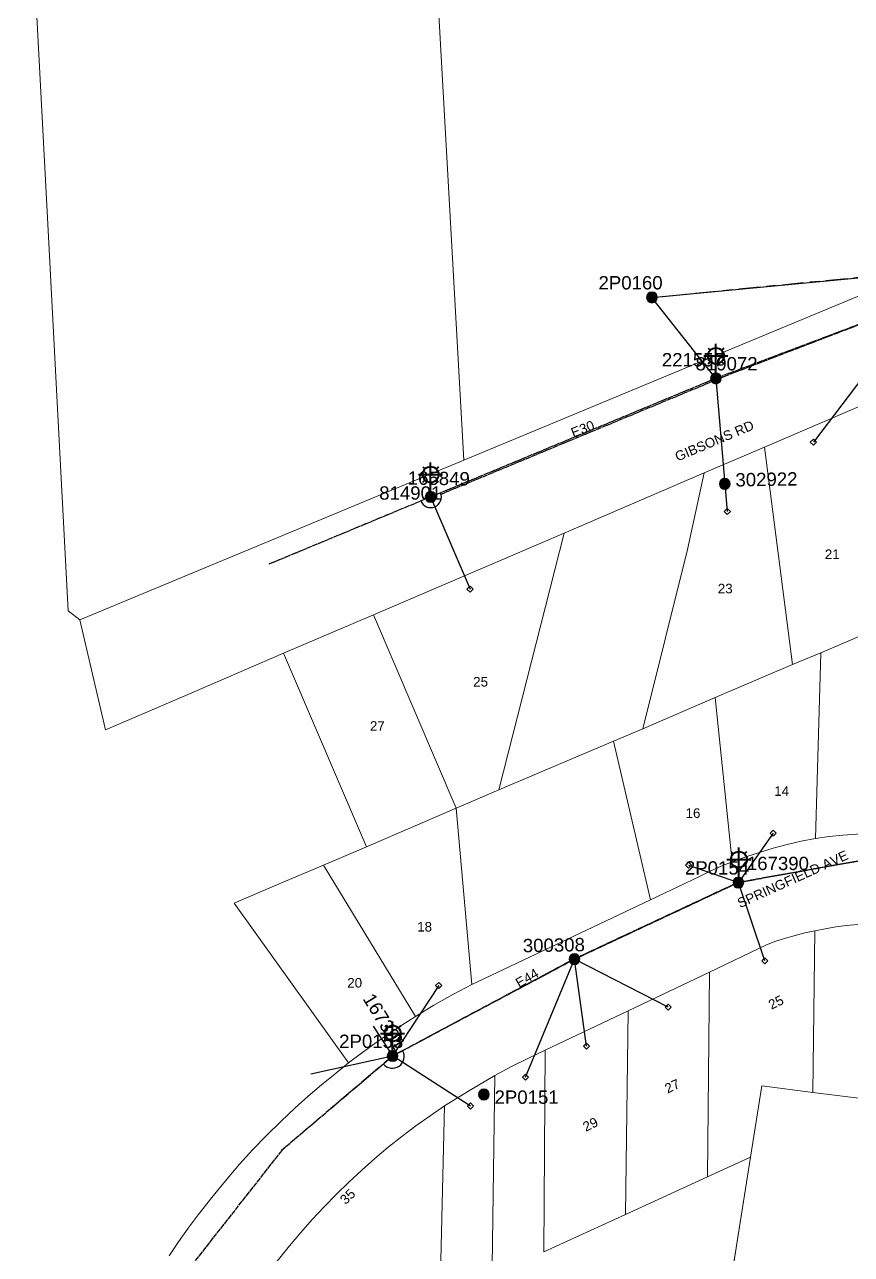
# Model space of a CAD drawing. Header units: metres. Extents: x 302407 to 305113, y 6184433 to 6187336.
# Drawn here: x 302520.9 to 302676.1, y 6186772.6 to 6187003.5 of the extents above; entities that cross this region are included whole.
import ezdxf
from ezdxf.enums import TextEntityAlignment as Align

# ---------------------------------------------------------------- set-up
doc = ezdxf.new("R2010")
doc.units = ezdxf.units.M
doc.linetypes.add('Cable Exist OH', pattern=[1, 1, 0])
doc.linetypes.add('Cable Exist UG', pattern=[8.2, 4, -1.2, 1.8, -1.2])
doc.layers.get('0').update_dxf_attribs({"color": 6})
for name, color, linetype, lineweight in [('Cadastre Buildings_SP_EXT', 7, 'Continuous', 5), ('Cadastre Land Parcels_SP_EXT', 7, 'Continuous', 5), ('Cadastre Roads_SP_EXT', 7, 'Continuous', 5)]:
    doc.layers.add(name, color=color, linetype=linetype, lineweight=lineweight)
for name, color, linetype in [('Equip_SP_SL_EXT', 7, 'Continuous'), ('Mains_HV_EXT', 7, 'Continuous'), ('Mains_LV_EXT', 7, 'Continuous'), ('Mains_SL_EXT', 7, 'Continuous'), ('Services_SP_EXT', 7, 'Continuous'), ('SupportsOH_SP_TR_HV_LV_SL_EXT', 7, 'Continuous'), ('Trench_SP_EXT', 7, 'Continuous')]:
    doc.layers.add(name, color=color, linetype=linetype)
doc.styles.add('iecARIAL', font='arial.ttf', dxfattribs={"height": 2})
doc.styles.add('POLE_LABEL', font='arial.ttf')
doc.styles.get("Standard").update_dxf_attribs({"font": 'arial.ttf'})

# ---------------------------------------------------------------- blocks, each defined once
blk = doc.blocks.new('SL_LANTERN_EXT')
at = {"lineweight": 40}
for p, q in [((-1.46, 5.68), (-1.06, 5.28)), ((0, 1.97), (0, 6.47)), ((1.46, 5.68), (1.06, 5.28)), ((-2.25, 4.22), (2.25, 4.22)), ((-1.46, 2.76), (-1.06, 3.16)), ((0, 0), (0, 2.72)), ((1.46, 2.76), (1.06, 3.16))]:
    blk.add_line(p, q, dxfattribs=at)
blk.add_circle((0, 4.22), 1.5, dxfattribs=at)
at = {"style": 'iecARIAL', "flags": 8}
blk.add_attdef('ASSET_NUM', (1.5, 1.5), '', height=2.5, dxfattribs=at)
for tag, p, height, flags in [('OPERATING_VOLTAGE', (0.98, -1.65), 0.2, 9), ('ORIENTATION', (0.98, -1.85), 0.2, 9), ('OWNED_BY', (0.98, -2.05), 0.2, 9), ('STATE', (0.98, -2.25), 0.2, 9), ('CONSTRUCTED_VOLTAGE', (0.98, -0.65), 0.2, 9), ('CONTROL_TYPE', (0.98, -0.85), 0.2, 9), ('LANTERN_PURPOSE', (0.98, -1.05), 0.2, 9), ('LANTERN_TYPE', (0.98, -1.25), 0.2, 9), ('NO_PHASES', (0.98, -1.45), 0.2, 9), ('USAGE', (0.98, -2.45), 0.2, 9), ('LNUMBER', (2.18, -3.25), 2.5, 8), ('CEXIST', (0.98, -2.65), 0.2, 9), ('CNEW', (0.98, -2.85), 0.2, 9), ('CNUMBER', (0.98, -3.05), 0.2, 9), ('CREMOVE', (0.98, -3.25), 0.2, 9), ('CREPLACE', (0.98, -3.45), 0.2, 9), ('LKINGHEIGHT', (0.98, -3.65), 0.2, 9), ('LBRACKET', (0.98, -3.85), 0.2, 9), ('LBRACKETVOCAB', (0.98, -4.05), 0.2, 9), ('LCATEGORY', (0.98, -4.25), 0.2, 9), ('LCHARGE1', (0.98, -4.45), 0.2, 9), ('LCHARGE1PERCENT', (0.98, -4.65), 0.2, 9), ('LCHARGE2', (0.98, -4.85), 0.2, 9), ('LCHARGE2PERCENT', (0.98, -5.05), 0.2, 9), ('LCHARGE3', (0.98, -5.25), 0.2, 9), ('LCHARGE3PERCENT', (0.98, -5.45), 0.2, 9), ('LEXIST', (0.98, -5.65), 0.2, 9), ('LLAMP', (0.98, -5.85), 0.2, 9), ('LLAMPVOCAB', (0.98, -6.05), 0.2, 9), ('LMAST', (0.98, -6.25), 0.2, 9), ('LMASTVOCAB', (0.98, -6.45), 0.2, 9), ('LNEW', (0.98, -6.65), 0.2, 9), ('LANTNUMBER', (0.98, -6.85), 0.2, 9), ('STREETNAME', (0.98, -9.25), 0.2, 9), ('LOUTREACH', (0.98, -7.25), 0.2, 9), ('LOUTREACHVOCAB', (0.98, -7.45), 0.2, 9), ('LRATECODE', (0.98, -7.65), 0.2, 9), ('LREMOVE', (0.98, -7.85), 0.2, 9), ('LREPLACE', (0.98, -8.05), 0.2, 9), ('LTYPE', (0.98, -8.25), 0.2, 9), ('LTYPEVOCAB', (0.98, -8.45), 0.2, 9), ('LEGEND', (0.98, -8.65), 0.2, 9), ('LOCATION', (0.98, -8.85), 0.2, 9), ('NOTES', (0.98, -9.05), 0.2, 9), ('SUBURB', (0.98, -9.45), 0.2, 1)]:
    blk.add_attdef(tag, p, '', height=height, dxfattribs=dict(flags=flags))
blk = doc.blocks.new('CCP_EXT')
at = {"flags": 9}
blk.add_attdef('NOTES', text='', height=0.2, dxfattribs=at).set_placement((0, -2), align=Align.MIDDLE_LEFT)
blk.add_wipeout([(0, 0.57), (0.57, 0), (0, -0.57), (-0.57, 0)])
blk.add_lwpolyline([(-0.57, 0), (0, 0.57), (0.57, 0), (0, -0.57), (-0.57, 0)])
at = {"flags": 1}
blk.add_attdef('Z', (0, 0), '', height=0.2, dxfattribs=at)
at = {"flags": 9}
for tag, p in [('CCP_TYPE', (0, 0)), ('CONSTRUCTED_VOLTAGE', (0, -0.2)), ('OPERATING_VOLTAGE', (0, -0.6)), ('ORIENTATION', (0, -0.8)), ('OWNED_BY', (0, -1)), ('STATE', (0, -1.8)), ('NO_PHASES', (0, -0.4)), ('USAGE', (0, -1.2)), ('LEGEND', (0, -1.4)), ('LIFE_SUPPORT', (0, -1.6))]:
    blk.add_attdef(tag, text='', height=0.2, dxfattribs=at).set_placement(p, align=Align.MIDDLE_LEFT)
blk = doc.blocks.new('POLE_EXT')
blk.add_hatch(color=256).paths.add_polyline_path([(-1, 0, 1), (1, 0, 1)])
blk.add_lwpolyline([(-1, 0, 1), (1, 0, 1)], format="xyb", close=True)
for tag, height, flags, p in [('pNumber', 2.5, 8, (-17.84, 2.07)), ('OWNED_BY', 0.2, 9, (1.35, -0.4)), ('SPECIAL_USE', 0.2, 9, (1.35, -0.8)), ('STATE', 0.2, 9, (1.35, -1)), ('cLV', 0.2, 9, (1.35, -1.4)), ('hDepth', 0.2, 9, (1.35, -1.6)), ('hDia', 0.2, 9, (1.35, -1.8)), ('cHV', 0.2, 9, (1.35, -2)), ('PARENT', 0.2, 9, (1.35, -0.6)), ('USAGE', 0.2, 9, (1.35, -1.2)), ('LBRACKET', 0.2, 9, (1.35, -2.2)), ('LExisting', 0.2, 9, (1.35, -2.4)), ('cLinedev', 0.2, 9, (1.35, -3.4)), ('pExisting', 0.2, 9, (1.35, -3.8)), ('pFooting', 0.2, 9, (1.35, -4.4)), ('pNew', 0.2, 9, (1.35, -4.6)), ('LANTNUMBER', 0.2, 9, (1.35, -2.6)), ('LOther', 0.2, 9, (1.35, -2.8)), ('LRemove', 0.2, 9, (1.35, -3)), ('LEGEND', 0.2, 9, (1.35, -3.2)), ('LOCATION', 0.2, 9, (1.35, -3.6)), ('PFNUMBER', 0.2, 9, (1.35, -4)), ('NEWPFNUMBER', 0.2, 9, (1.35, -4.2)), ('pRelocate', 0.2, 9, (1.35, -5)), ('pRemove', 0.2, 9, (1.35, -5.2)), ('pReplace', 0.2, 9, (1.35, -5.4)), ('pStay', 0.2, 9, (1.35, -5.6)), ('pType', 0.2, 9, (1.35, -5.8)), ('cspan', 0.2, 9, (1.35, -6)), ('STREETNAME', 0.2, 9, (1.35, -6.2)), ('SUBURB', 0.2, 9, (1.35, -6.4)), ('OPERATED_BY', 0.2, 9, (1.36, -7.01)), ('NOTES', 0.2, 9, (1.35, -6.6)), ('MAINTAINED_BY', 0.2, 9, (1.36, -6.81))]:
    blk.add_attdef(tag, text='', height=height, dxfattribs=dict(flags=flags)).set_placement(p, align=Align.MIDDLE_LEFT)
at = {"style": 'POLE_LABEL'}
for tag, height, flags, p in [('ASSET_NUM', 2.5, 8, (2, 2)), ('STRUCTURE_PLANT_NUMBER', 0.2, 9, (1.35, 0.03)), ('STREET_CODE', 0.2, 9, (1.35, -0.2))]:
    blk.add_attdef(tag, text='', height=height, dxfattribs=dict(at, flags=flags)).set_placement(p, align=Align.MIDDLE_LEFT)
at = {"flags": 1}
blk.add_attdef('Z', (1.35, -7.33), '', height=0.2, dxfattribs=at)

msp = doc.modelspace()

# ---------------------------------------------------------------- linework, layer by layer
at = {"layer": 'Cadastre Land Parcels_SP_EXT', "linetype": 'Continuous'}
for points in [[(302670.4, 6186885.57), (302682.79, 6186890.88), (302677.59, 6186931.79), (302659.84, 6186924.17), (302665.11, 6186883.36), (302670.4, 6186885.57)], [(302665.11, 6186883.36), (302659.84, 6186924.17), (302648.53, 6186919.33), (302645.35, 6186904.96), (302636.98, 6186871.28), (302650.54, 6186877.16), (302665.11, 6186883.36)], [(302636.98, 6186871.28), (302645.35, 6186904.96), (302648.53, 6186919.33), (302622.22, 6186908.02), (302609.97, 6186859.83), (302631.51, 6186868.98), (302636.98, 6186871.28)], [(302609.97, 6186859.83), (302622.22, 6186908.02), (302586.42, 6186892.68), (302601.95, 6186856.37), (302609.97, 6186859.83)], [(302601.95, 6186856.37), (302586.42, 6186892.68), (302569.57, 6186885.46), (302585.1, 6186849.16), (302601.95, 6186856.37)], [(302684.95, 6186851.72), (302686.08, 6186892.29), (302682.79, 6186890.88), (302670.4, 6186885.57), (302669.39, 6186850.71), (302671.94, 6186851.06), (302674.52, 6186851.33), (302677.1, 6186851.54), (302679.68, 6186851.69), (302682.26, 6186851.77), (302684.95, 6186851.72)], [(302669.39, 6186850.71), (302670.4, 6186885.57), (302665.11, 6186883.36), (302650.54, 6186877.16), (302653.75, 6186846.31), (302656.3, 6186847.24), (302658.87, 6186848.1), (302661.47, 6186848.87), (302664.09, 6186849.57), (302666.72, 6186850.19), (302669.39, 6186850.71)], [(302653.75, 6186846.31), (302650.54, 6186877.16), (302636.98, 6186871.28), (302631.51, 6186868.98), (302638.4, 6186839.21), (302647.61, 6186843.59), (302649.63, 6186844.57), (302651.68, 6186845.48), (302653.75, 6186846.31)], [(302638.4, 6186839.21), (302631.51, 6186868.98), (302609.97, 6186859.83), (302601.95, 6186856.37), (302604.9, 6186823.32), (302638.4, 6186839.21)], [(302604.9, 6186823.32), (302601.95, 6186856.37), (302585.1, 6186849.16), (302577.05, 6186845.69), (302594.32, 6186817.32), (302597.79, 6186819.41), (302601.32, 6186821.42), (302604.9, 6186823.32)], [(302594.32, 6186817.32), (302577.05, 6186845.69), (302568.32, 6186842), (302560.27, 6186838.57), (302581.77, 6186808.58), (302584.21, 6186810.43), (302586.68, 6186812.24), (302589.19, 6186813.99), (302591.73, 6186815.68), (302594.32, 6186817.32)], [(302687.53, 6186834.55), (302681.32, 6186834.66), (302679.29, 6186834.64), (302677.27, 6186834.54), (302675.25, 6186834.36), (302673.24, 6186834.1), (302671.24, 6186833.77), (302669.27, 6186833.38), (302668.91, 6186803.06), (302687.18, 6186800.77), (302687.53, 6186834.55)], [(302668.91, 6186803.06), (302669.27, 6186833.38), (302667.4, 6186832.97), (302665.57, 6186832.51), (302663.76, 6186832), (302661.96, 6186831.41), (302660.19, 6186830.77), (302649.49, 6186825.64), (302649.11, 6186787.19), (302657.2, 6186790.9), (302659.3, 6186804.26), (302668.91, 6186803.06)], [(302649.11, 6186787.19), (302649.49, 6186825.64), (302634.22, 6186818.34), (302633.73, 6186780.13), (302649.11, 6186787.19)], [(302633.73, 6186780.13), (302634.22, 6186818.34), (302618.69, 6186810.95), (302618.43, 6186773.12), (302633.73, 6186780.13)], [(302633.73, 6186780.13), (302618.43, 6186773.12), (302618.69, 6186810.95), (302615.54, 6186809.47), (302612.35, 6186807.88), (302609.21, 6186806.2), (302608.62, 6186765.98), (302643.78, 6186705.71), (302657.2, 6186790.9), (302649.11, 6186787.19), (302633.73, 6186780.13)], [(302643.78, 6186705.71), (302608.62, 6186765.98), (302609.21, 6186806.2), (302604.46, 6186803.41), (302599.77, 6186800.52), (302598.75, 6186758.38), (302591.16, 6186744.55), (302587.41, 6186730.1), (302587.36, 6186729.9), (302583.53, 6186714.97), (302583.46, 6186714.71), (302583.44, 6186714.55), (302643.78, 6186705.71)], [(302598.75, 6186758.38), (302599.77, 6186800.52), (302597.05, 6186798.68), (302594.39, 6186796.76), (302591.77, 6186794.78), (302589.21, 6186792.74), (302586.7, 6186790.63), (302584.24, 6186788.46), (302581.83, 6186786.23), (302579.48, 6186783.94), (302577.19, 6186781.6), (302574.95, 6186779.2), (302572.78, 6186776.74), (302570.66, 6186774.23), (302568.61, 6186771.67), (302566.63, 6186769.07), (302564.7, 6186766.41), (302562.85, 6186763.71), (302598.75, 6186758.38)]]:
    msp.add_lwpolyline(points, close=True, dxfattribs=at)
msp.add_lwpolyline([(302687.18, 6186800.77), (302668.91, 6186803.06), (302659.3, 6186804.26), (302657.2, 6186790.9), (302649.34, 6186741.03)], dxfattribs=at)
at = {"layer": 'Mains_HV_EXT', "linetype": 'Continuous'}
msp.add_lwpolyline([(302595.33, 6186914.04, 0.999986), (302599.02, 6186915.58)], format="xyb", dxfattribs=at)
at = {"layer": 'Mains_HV_EXT', "linetype": 'Cable Exist OH'}
msp.add_lwpolyline([(302597.15, 6186914.8), (302566.77, 6186902.17)], dxfattribs=at)
at = {"layer": 'Mains_LV_EXT', "linetype": 'Cable Exist OH'}
for points in [[(302689.09, 6186951.54), (302650.71, 6186937.06)], [(302650.71, 6186937.06), (302597.16, 6186914.8)], [(302597.16, 6186914.8), (302566.77, 6186902.17)], [(302654.95, 6186842.46), (302684.97, 6186847.85)], [(302624.15, 6186828.05), (302654.95, 6186842.46)], [(302569.17, 6186792.19), (302590.03, 6186809.89)]]:
    msp.add_lwpolyline(points, dxfattribs=at)
at = {"layer": 'Mains_LV_EXT', "linetype": 'Continuous'}
msp.add_lwpolyline([(302588.25, 6186808.39, 0.914667), (302591.91, 6186810.91)], format="xyb", dxfattribs=at)
at = {"layer": 'Mains_SL_EXT', "linetype": 'Cable Exist OH'}
for points in [[(302689.09, 6186951.54), (302650.71, 6186937.06)], [(302650.71, 6186937.06), (302597.16, 6186914.8)], [(302597.16, 6186914.8), (302566.77, 6186902.17)], [(302655.02, 6186842.53), (302684.82, 6186847.85), (302713.35, 6186847.09)], [(302590.03, 6186809.89), (302569.21, 6186792.16), (302548.17, 6186765.37)]]:
    msp.add_lwpolyline(points, dxfattribs=at)
at = {"layer": 'Services_SP_EXT'}
for points in [[(302638.7, 6186952.26), (302678.7, 6186956.04)], [(302650.71, 6186937.06), (302638.7, 6186952.26)], [(302650.71, 6186937.06), (302652.37, 6186917.26)], [(302586.36, 6186815.46), (302590.03, 6186809.89)], [(302574.7, 6186806.53), (302590.03, 6186809.89)]]:
    msp.add_lwpolyline(points, dxfattribs=at)
at = {"layer": 'Trench_SP_EXT', "linetype": 'Cable Exist UG'}
msp.add_lwpolyline([(302638.7, 6186952.26), (302677.52, 6186956.05)], dxfattribs=at)

# ---------------------------------------------------------------- block references
at = {"layer": 'Equip_SP_SL_EXT'}
ref = msp.add_blockref('SL_LANTERN_EXT', (302650.71, 6186937.06), dxfattribs=at)
ref.add_attrib('ASSET_NUM', '221557', dxfattribs={"layer": '0', "height": 2.5, "style": 'iecARIAL'}).set_placement((302652.21, 6186938.56), align=Align.BOTTOM_RIGHT)
ref = msp.add_blockref('SL_LANTERN_EXT', (302597.16, 6186914.8), dxfattribs=at)
ref.add_attrib('ASSET_NUM', '165849', dxfattribs={"layer": '0', "height": 2.5, "rotation": 359.1654, "style": 'iecARIAL'}).set_placement((302598.66, 6186916.3), align=Align.BOTTOM_CENTER)
ref = msp.add_blockref('SL_LANTERN_EXT', (302655.02, 6186842.53), dxfattribs=at)
ref.add_attrib('ASSET_NUM', '167390', dxfattribs={"layer": '0', "height": 2.5, "rotation": 359.96, "style": 'iecARIAL'}).set_placement((302656.52, 6186844.03), align=Align.BOTTOM_LEFT)
ref = msp.add_blockref('SL_LANTERN_EXT', (302590.03, 6186809.89), dxfattribs=at)
ref.add_attrib('ASSET_NUM', '167391', dxfattribs={"layer": '0', "height": 2.5, "rotation": 301.8065, "style": 'iecARIAL'}).set_placement((302591.53, 6186811.39), align=Align.MIDDLE_RIGHT)
at = {"layer": 'SupportsOH_SP_TR_HV_LV_SL_EXT'}
ref = msp.add_blockref('POLE_EXT', (302638.7, 6186952.26), dxfattribs=at)
ref.add_attrib('ASSET_NUM', '2P0160', dxfattribs={"layer": '0', "height": 2.5, "style": 'POLE_LABEL'}).set_placement((302640.71, 6186953.01), align=Align.BOTTOM_RIGHT)
ref = msp.add_blockref('POLE_EXT', (302650.71, 6186937.06), dxfattribs=at)
ref.add_attrib('ASSET_NUM', '819072', dxfattribs={"layer": '0', "height": 2.5, "style": 'POLE_LABEL'}).set_placement((302652.71, 6186937.81), align=Align.BOTTOM_CENTER)
ref = msp.add_blockref('POLE_EXT', (302652.37, 6186917.26), dxfattribs=at)
ref.add_attrib('ASSET_NUM', '302922', dxfattribs={"layer": '0', "height": 2.5, "rotation": 1, "style": 'POLE_LABEL'}).set_placement((302654.37, 6186918.01), align=Align.MIDDLE_LEFT)
ref = msp.add_blockref('POLE_EXT', (302597.16, 6186914.8), dxfattribs=at)
ref.add_attrib('ASSET_NUM', '814901', dxfattribs={"layer": '0', "height": 2.5, "style": 'POLE_LABEL'}).set_placement((302599.16, 6186915.55), align=Align.MIDDLE_RIGHT)
ref = msp.add_blockref('POLE_EXT', (302624.15, 6186828.05), dxfattribs=at)
ref.add_attrib('ASSET_NUM', '300308', dxfattribs={"layer": '0', "height": 2.5, "rotation": 1, "style": 'POLE_LABEL'}).set_placement((302626.15, 6186828.8), align=Align.BOTTOM_RIGHT)
ref = msp.add_blockref('POLE_EXT', (302590.03, 6186809.89), dxfattribs=at)
ref.add_attrib('ASSET_NUM', '2P0153', dxfattribs={"layer": '0', "height": 2.5, "style": 'POLE_LABEL'}).set_placement((302592.03, 6186810.64), align=Align.BOTTOM_RIGHT)

# ---------------------------------------------------------------- texts
at = {"layer": 'Cadastre Land Parcels_SP_EXT'}
for s, p in [('21', (302671.15, 6186903.16)), ('23', (302651.06, 6186896.71)), ('25', (302605.14, 6186879.22)), ('27', (302585.76, 6186870.92)), ('14', (302661.66, 6186858.71)), ('16', (302645.01, 6186854.57)), ('18', (302594.63, 6186833.24)), ('20', (302581.5, 6186822.72))]:
    msp.add_text(s, height=1.8, dxfattribs=at).set_placement(p)
for s, rotation, p in [('25', 25.5494, (302661.11, 6186818.55)), ('27', 25.5703, (302641.64, 6186802.82)), ('29', 25.5474, (302626.27, 6186795.64)), ('35', 44.2587, (302581.2, 6186781.88))]:
    msp.add_text(s, height=1.8, rotation=rotation, dxfattribs=at).set_placement(p)
at = {"layer": 'Cadastre Roads_SP_EXT'}
for s, rotation, p in [('GIBSONS RD', 22.8946, (302643.51, 6186921.45)), ('SPRINGFIELD AVE', 24.408, (302655.24, 6186837.62))]:
    msp.add_text(s, height=1.8, rotation=rotation, dxfattribs=at).set_placement(p)
at = {"layer": 'Mains_LV_EXT'}
for s, rotation, p in [('E30', 21.4518, (302623.94, 6186925.93)), ('E44', 30.1571, (302613.77, 6186822.62))]:
    msp.add_text(s, height=1.8, rotation=rotation, dxfattribs=at).set_placement(p)

# ---------------------------------------------------------------- next in the draw order: block references
at = {"layer": 'Services_SP_EXT'}
for p in [(302669, 6186925.07), (302652.85, 6186912.09), (302604.55, 6186897.51), (302661.45, 6186851.68), (302645.57, 6186845.68), (302659.89, 6186827.75), (302598.67, 6186823.13), (302641.73, 6186819.05), (302626.41, 6186811.73), (302614.96, 6186805.91), (302604.63, 6186800.49)]:
    msp.add_blockref('CCP_EXT', p, dxfattribs=at)

# ---------------------------------------------------------------- next in the draw order: linework, layer by layer
at = {"layer": 'Cadastre Buildings_SP_EXT', "linetype": 'Continuous'}
for points in [[(302707.49, 6186960.12), (302712.39, 6186992.99), (302708.71, 6187001.81), (302720.15, 6187080.53), (302692.64, 6187106.18), (302629.71, 6187116.45), (302615.81, 6187069.1), (302598.45, 6187009.84), (302603.38, 6186921.71), (302679.51, 6186953.35), (302707.49, 6186960.12)], [(302531.34, 6186891.77), (302603.38, 6186921.71), (302598.45, 6187009.84), (302615.81, 6187069.1), (302546.07, 6187073.02), (302520.94, 6187048.72), (302525.36, 6186964.84), (302526.92, 6186935), (302529.11, 6186893.43), (302531.34, 6186891.77)]]:
    msp.add_lwpolyline(points, close=True, dxfattribs=at)
at = {"layer": 'Cadastre Roads_SP_EXT', "linetype": 'Continuous'}
msp.add_lwpolyline([(302743.37, 6186948.71), (302738.12, 6186956.91), (302732.22, 6186966.13), (302707.49, 6186960.12), (302679.51, 6186953.35), (302603.38, 6186921.71), (302531.34, 6186891.77), (302533.71, 6186881.53), (302536.13, 6186871.09), (302552.8, 6186878.24), (302569.57, 6186885.46), (302586.42, 6186892.68), (302622.22, 6186908.02), (302648.53, 6186919.33), (302659.84, 6186924.17), (302677.59, 6186931.79), (302685.02, 6186934.95), (302695.48, 6186937.45), (302723.85, 6186944.12), (302743.37, 6186948.71)], close=True, dxfattribs=at)
for points in [[(302677.1, 6186851.54), (302674.52, 6186851.33), (302671.94, 6186851.06), (302669.39, 6186850.7), (302666.72, 6186850.19), (302664.09, 6186849.57), (302661.47, 6186848.87), (302658.87, 6186848.1), (302656.3, 6186847.24), (302653.75, 6186846.31), (302651.68, 6186845.48), (302649.63, 6186844.57), (302647.61, 6186843.59), (302638.4, 6186839.21), (302604.9, 6186823.32), (302601.32, 6186821.42), (302597.79, 6186819.41), (302594.32, 6186817.32), (302591.73, 6186815.68), (302589.19, 6186813.99), (302586.68, 6186812.24), (302584.21, 6186810.43), (302581.77, 6186808.58), (302579.21, 6186806.55), (302576.67, 6186804.48), (302574.19, 6186802.35), (302571.74, 6186800.17), (302569.03, 6186797.61), (302566.37, 6186794.99), (302563.78, 6186792.31), (302561.26, 6186789.55), (302558.63, 6186786.45), (302556.06, 6186783.3), (302553.52, 6186780.09), (302551.66, 6186777.58), (302549.84, 6186775.01), (302548.09, 6186772.4)], [(302568.61, 6186771.67), (302570.66, 6186774.23), (302572.78, 6186776.74), (302574.95, 6186779.2), (302577.19, 6186781.6), (302579.48, 6186783.94), (302581.83, 6186786.23), (302584.24, 6186788.46), (302586.7, 6186790.63), (302589.21, 6186792.74), (302591.77, 6186794.78), (302594.39, 6186796.76), (302597.05, 6186798.68), (302599.77, 6186800.52), (302604.46, 6186803.41), (302609.21, 6186806.2), (302612.35, 6186807.88), (302615.54, 6186809.47), (302618.69, 6186810.95), (302634.22, 6186818.34), (302649.49, 6186825.64), (302660.19, 6186830.77), (302661.96, 6186831.41), (302663.76, 6186832), (302665.57, 6186832.51), (302667.4, 6186832.97), (302669.27, 6186833.38), (302671.24, 6186833.77), (302673.24, 6186834.1), (302675.25, 6186834.36), (302677.27, 6186834.54)]]:
    msp.add_lwpolyline(points, dxfattribs=at)
at = {"layer": 'Mains_HV_EXT', "linetype": 'Cable Exist OH'}
msp.add_lwpolyline([(302689.1, 6186951.54), (302652.49, 6186937.49), (302598.93, 6186915.23)], dxfattribs=at)
at = {"layer": 'Mains_LV_EXT', "linetype": 'Cable Exist OH'}
msp.add_lwpolyline([(302590.03, 6186809.89), (302624.15, 6186828.05)], dxfattribs=at)
at = {"layer": 'Mains_SL_EXT', "linetype": 'Cable Exist OH'}
msp.add_lwpolyline([(302655.02, 6186842.53), (302624.1, 6186828.08), (302590.03, 6186809.89)], dxfattribs=at)
at = {"layer": 'Services_SP_EXT'}
for points in [[(302689.09, 6186951.54), (302669.01, 6186925.07)], [(302652.37, 6186917.26), (302652.85, 6186912.09)], [(302597.16, 6186914.8), (302604.55, 6186897.51)], [(302661.45, 6186851.68), (302654.93, 6186842.43)], [(302645.57, 6186845.68), (302654.93, 6186842.43)], [(302659.89, 6186827.75), (302654.93, 6186842.43)], [(302614.96, 6186805.91), (302624.15, 6186828.05)], [(302626.41, 6186811.73), (302624.15, 6186828.05)], [(302641.73, 6186819.05), (302624.15, 6186828.05)], [(302598.67, 6186823.13), (302590.03, 6186809.89)], [(302604.63, 6186800.49), (302590.03, 6186809.89)]]:
    msp.add_lwpolyline(points, dxfattribs=at)

# ---------------------------------------------------------------- next in the draw order: block references
at = {"layer": 'SupportsOH_SP_TR_HV_LV_SL_EXT'}
ref = msp.add_blockref('POLE_EXT', (302654.93, 6186842.43), dxfattribs=at)
ref.add_attrib('ASSET_NUM', '2P0154', dxfattribs={"layer": '0', "height": 2.5, "style": 'POLE_LABEL'}).set_placement((302656.93, 6186843.18), align=Align.BOTTOM_RIGHT)
ref = msp.add_blockref('POLE_EXT', (302607.16, 6186802.66), dxfattribs=at)
ref.add_attrib('ASSET_NUM', '2P0151', dxfattribs={"layer": '0', "height": 2.5, "style": 'POLE_LABEL'}).set_placement((302609.16, 6186803.41), align=Align.TOP_LEFT)

doc.saveas('drawing.dxf')
